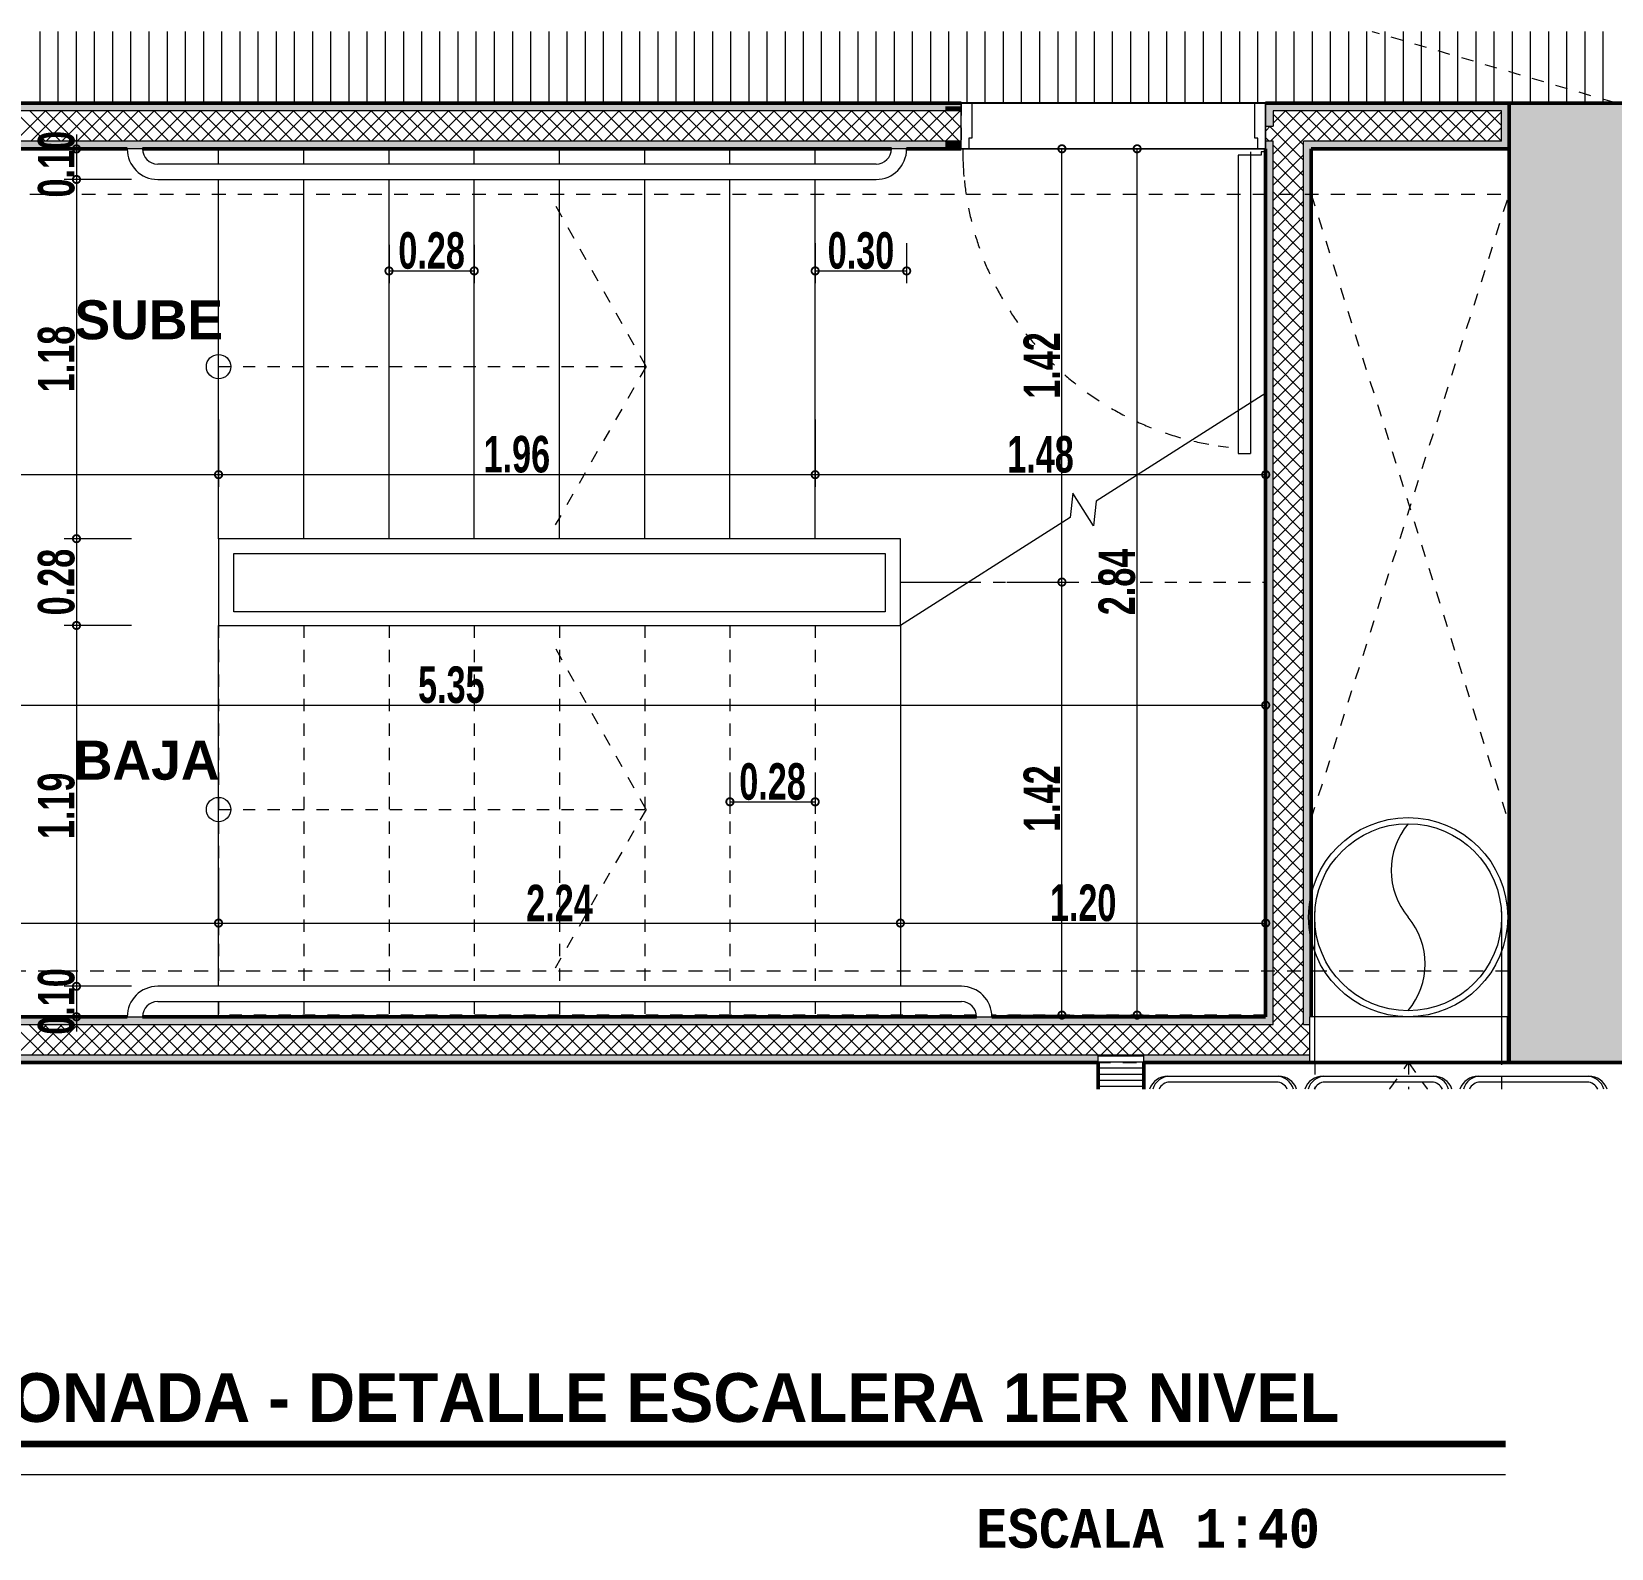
# Model space of a CAD drawing. Header units: metres. Extents: x -144 to 1000, y -717 to 29.
# Drawn here: x 390.37 to 403.27, y -619.3 to -606.92 of the extents above; entities that cross this region are included whole.
import ezdxf

# ---------------------------------------------------------------- set-up
doc = ezdxf.new("R2010")
doc.units = ezdxf.units.M
for name, pattern in [('Basculante', [0.11625, 0.075, -0.04125]), ('basculante modificado', [0.18, 0.1125, -0.0675]), ('Oculto', [0.007144, 0.004763, -0.002381])]:
    doc.linetypes.add(name, pattern=pattern)
doc.layers.get('0').update_dxf_attribs({"color": 1})
for name, color, linetype, lineweight in [('A-ANNO-DIMS', 1, 'Continuous', 9), ('A-DETL', 1, 'Continuous', 9), ('A-DETL-GENF', 1, 'Continuous', 9), ('A-DETL-HDLN', 7, 'Oculto', 9), ('A-DETL-THIN', 1, 'Continuous', 9), ('A-DOOR', 1, 'Continuous', 9), ('A-DOOR-FRAM', 1, 'Continuous', 9), ('A-FLOR', 2, 'Continuous', 9), ('A-FLOR-OVHD', 7, 'Basculante', 9), ('A-FLOR-PATT', 8, 'Continuous', 50), ('A-WALL', 4, 'Continuous', 9), ('G-ANNO-TEXT', 2, 'Continuous', 9), ('Q-SPCQ', 91, 'Continuous', 9), ('S-COLS', 7, 'Continuous', 9), ('S-STRS', 1, 'Continuous', 9), ('S-STRS-MBND', 1, 'Basculante', 9)]:
    doc.layers.add(name, color=color, linetype=linetype, lineweight=lineweight)
doc.layers.add('A-WALL-PATT', color=7, linetype='Continuous', lineweight=35, true_color=0x9c9c9c)
doc.styles.add('Arial Narrow_B', font='ARIALNB.TTF', dxfattribs={"width": 1.2, "height": 0.105})
doc.styles.add('Britannic Bold_B', font='', dxfattribs={"width": 0.7})
doc.styles.add('Britannic Bold_B_5', font='', dxfattribs={"height": 0.006})
doc.styles.add('Courier New_B_3', font='courbd.ttf', dxfattribs={"height": 0.2625})
doc.styles.get('Britannic Bold_B').set_extended_font_data('Britannic Bold', bold=True)
doc.styles.get('Britannic Bold_B_5').set_extended_font_data('Britannic Bold', bold=True)

# ---------------------------------------------------------------- blocks, each defined once
blk = doc.blocks.new('_DotSmall')
at = {"color": 0, "linetype": 'ByBlock', "const_width": 0.5}
blk.add_lwpolyline([(-0.0625, 0, 1), (0.0625, 0, 1)], format="xyb", close=True, dxfattribs=at)

msp = doc.modelspace()

# ---------------------------------------------------------------- hatches: boundary and pattern name
at = {"layer": 'A-WALL-PATT', "true_color": 0x747474}
h = msp.add_hatch(color=8, dxfattribs=at)
h.paths.add_polyline_path([(402.437, -607.818), (402.437, -607.507), (400.448, -607.507), (400.449, -607.694), (400.511, -607.694), (400.511, -607.57), (402.375, -607.57), (402.375, -607.818)])
h.paths.add_polyline_path([(388.081, -607.818), (388.081, -607.57), (397.833, -607.57), (397.833, -607.532), (397.963, -607.532), (397.963, -607.507), (388.019, -607.507), (388.019, -607.818)])
for points in [[(397.963, -607.57), (397.963, -607.532), (397.833, -607.532), (397.833, -607.57)], [(397.833, -607.88), (397.963, -607.879), (397.963, -607.818), (397.833, -607.818), (397.833, -607.879)], [(400.511, -614.965), (400.511, -607.88), (400.448, -607.88), (400.448, -614.965)], [(400.808, -614.965), (400.808, -614.964), (400.821, -614.964), (400.821, -607.88), (400.759, -607.88), (400.759, -614.965)]]:
    msp.add_hatch(color=8, dxfattribs=at).paths.add_polyline_path(points)
h = msp.add_hatch(color=8, dxfattribs=at)
h.paths.add_polyline_path([(402.375, -607.88), (402.437, -607.88), (402.437, -607.818), (400.759, -607.818), (400.759, -607.88), (401.279, -607.88)])
h.paths.add_polyline_path([(391.152, -607.88), (397.833, -607.879), (397.833, -607.818), (388.019, -607.818), (388.019, -607.88), (390.426, -607.88)])
h.paths.add_polyline_path([(400.511, -607.88), (400.511, -607.818), (400.448, -607.818), (400.449, -607.88)])
h = msp.add_hatch(color=8, dxfattribs=at)
h.paths.add_polyline_path([(400.759, -615.027), (400.808, -615.027), (400.808, -614.965), (400.759, -614.965), (400.759, -615.016)])
h.paths.add_polyline_path([(402.424, -615.027), (402.437, -615.027), (402.437, -614.965), (402.424, -614.965), (402.424, -615.016)])
h.paths.add_polyline_path([(400.511, -615.027), (400.511, -614.965), (388.019, -614.965), (388.019, -615.027), (400.126, -615.027)])
h = msp.add_hatch(color=8, dxfattribs=at)
h.paths.add_polyline_path([(400.808, -615.337), (402.437, -615.337), (402.437, -615.027), (402.424, -615.027), (402.424, -615.337), (400.808, -615.337), (400.808, -615.275), (399.454, -615.275), (399.454, -615.337), (400.759, -615.337)])
h.paths.add_polyline_path([(391.898, -615.337), (399.081, -615.337), (399.081, -615.275), (388.081, -615.275), (388.081, -615.027), (388.019, -615.027), (388.019, -615.337), (390.426, -615.337)])
at = {"layer": 'S-COLS', "lineweight": 9, "true_color": 0x5b5b5b}
h = msp.add_hatch(color=251, dxfattribs=at)
h.paths.add_polyline_path([(387.15, -615.337), (388.019, -615.337), (388.019, -613.1), (386.777, -613.1), (386.777, -615.337)])
h.paths.add_polyline_path([(402.437, -615.337), (403.68, -615.337), (403.68, -607.507), (402.437, -607.507), (402.437, -615.286)])
h.paths.add_polyline_path([(377.331, -615.337), (382.301, -615.337), (382.301, -614.095), (378.075, -614.095), (378.075, -608.75), (382.301, -608.75), (382.301, -607.507), (377.331, -607.507), (377.331, -615.31)])
h.paths.add_polyline_path([(388.019, -609.745), (388.019, -607.507), (386.777, -607.507), (386.777, -609.745)])

# ---------------------------------------------------------------- linework, layer by layer
at = {"layer": 'A-ANNO-DIMS'}
for p, q in [((390.738, -607.761), (390.738, -615.084)), ((390.426, -607.88), (390.837, -607.88)), ((398.335, -607.879), (398.884, -607.879)), ((398.785, -614.951), (398.785, -607.879)), ((398.949, -607.879), (399.498, -607.879)), ((399.399, -614.951), (399.399, -607.879)), ((391.188, -608.129), (390.638, -608.129)), ((396.77, -608.648), (396.77, -608.975)), ((397.517, -608.648), (397.517, -608.975)), ((393.29, -608.663), (393.29, -608.975)), ((393.986, -608.663), (393.986, -608.975)), ((393.29, -608.876), (393.986, -608.876)), ((396.77, -608.876), (397.517, -608.876)), ((391.898, -610.089), (391.898, -610.638)), ((396.77, -610.089), (396.77, -610.638)), ((400.449, -610.089), (400.449, -610.638)), ((387.15, -610.539), (400.449, -610.539)), ((391.188, -611.062), (390.638, -611.062)), ((398.335, -611.416), (398.884, -611.416)), ((391.188, -611.77), (390.638, -611.77)), ((400.449, -611.971), (400.449, -612.52)), ((387.15, -612.421), (400.449, -612.421)), ((396.074, -612.998), (396.074, -613.309)), ((396.77, -612.998), (396.77, -613.309)), ((396.074, -613.21), (396.77, -613.21)), ((391.898, -613.75), (391.898, -614.299)), ((397.466, -613.75), (397.466, -614.299)), ((400.449, -613.75), (400.449, -614.299)), ((388.019, -614.2), (400.449, -614.2)), ((391.188, -614.716), (390.638, -614.716)), ((390.426, -614.965), (390.837, -614.965)), ((398.335, -614.951), (398.884, -614.951)), ((398.949, -614.951), (399.498, -614.951))]:
    msp.add_line(p, q, dxfattribs=at)
at = {"layer": 'A-DETL', "color": 9, "linetype": 'Basculante', "true_color": 0xc0c0c0}
for p, q in [((401.32, -606.923), (401.318, -606.922)), ((403.681, -607.614), (401.32, -606.923))]:
    msp.add_line(p, q, dxfattribs=at)
at = {"layer": 'A-DETL', "color": 7, "linetype": 'basculante modificado'}
for p, q in [((402.437, -607.505), (388.019, -607.505)), ((388.019, -608.25), (402.437, -608.25)), ((402.437, -614.592), (388.019, -614.592)), ((388.019, -615.337), (402.437, -615.337))]:
    msp.add_line(p, q, dxfattribs=at)
at = {"layer": 'A-DETL', "color": 7, "lineweight": 100}
msp.add_line((384.228, -618.452), (402.407, -618.452), dxfattribs=at)
at = {"layer": 'A-DETL-GENF', "linetype": 'Basculante', "lineweight": 9}
for p, q in [((400.448, -607.507), (397.963, -607.507)), ((397.963, -607.507), (397.963, -607.88)), ((400.448, -607.88), (400.448, -607.507)), ((397.963, -607.88), (400.448, -607.88))]:
    msp.add_line(p, q, dxfattribs=at)
at = {"layer": 'A-DETL-HDLN'}
for p, q in [((400.821, -613.349), (402.437, -608.25)), ((400.821, -608.25), (402.437, -613.392)), ((395.389, -609.657), (394.65, -608.34)), ((391.898, -609.657), (395.378, -609.657)), ((395.389, -609.657), (394.647, -610.95)), ((395.389, -613.273), (394.65, -611.957)), ((391.898, -613.273), (395.378, -613.273)), ((395.389, -613.273), (394.647, -614.567))]:
    msp.add_line(p, q, dxfattribs=at)
at = {"layer": 'A-DETL-THIN', "lineweight": 9}
for p, q in [((391.276, -607.88), (391.152, -607.88)), ((397.268, -608.005), (391.401, -608.005)), ((397.517, -607.88), (397.392, -607.88)), ((391.401, -608.129), (397.268, -608.129)), ((397.466, -611.062), (391.898, -611.062)), ((391.898, -611.062), (391.898, -611.77)), ((397.466, -611.77), (397.466, -611.062)), ((392.023, -611.658), (392.023, -611.183)), ((392.023, -611.183), (397.342, -611.183)), ((397.342, -611.183), (397.342, -611.658)), ((397.342, -611.658), (392.023, -611.658)), ((391.898, -611.77), (397.466, -611.77)), ((400.851, -615.337), (400.851, -614.104)), ((402.377, -615.337), (402.377, -614.104)), ((397.964, -614.716), (391.401, -614.716)), ((391.401, -614.84), (397.964, -614.84)), ((391.152, -614.965), (391.276, -614.965)), ((398.088, -614.965), (398.213, -614.965)), ((402.424, -614.964), (400.808, -614.964)), ((400.808, -614.964), (400.808, -615.337)), ((402.424, -615.337), (402.424, -614.964)), ((400.808, -615.337), (402.424, -615.337))]:
    msp.add_line(p, q, dxfattribs=at)
at = {"layer": 'A-DETL-THIN', "lineweight": 18}
msp.add_line((384.228, -618.701), (402.407, -618.701), dxfattribs=at)
at = {"layer": 'A-DETL-THIN', "lineweight": 9}
for centre, radius in [((391.898, -609.657), 0.0994), ((391.898, -613.273), 0.0994), ((401.612, -614.152), 0.813), ((401.612, -614.152), 0.763)]:
    msp.add_circle(centre, radius, dxfattribs=at)
for centre, radius, start, end in [((391.401, -607.88), 0.249, 180, 270), ((391.401, -607.88), 0.124, 180, 270), ((397.268, -607.88), 0.249, 270, 0), ((397.268, -607.88), 0.124, 270, 360), ((402.07, -613.77), 0.596, 140.181, 219.819), ((401.155, -614.533), 0.596, 320.181, 39.819), ((391.401, -614.965), 0.249, 90, 180), ((391.401, -614.965), 0.124, 90, 180), ((397.964, -614.965), 0.249, 360, 90), ((397.964, -614.965), 0.124, 0, 90)]:
    msp.add_arc(centre, radius, start, end, dxfattribs=at)
at = {"layer": 'A-DOOR', "lineweight": 9}
msp.add_line((400.448, -607.88), (400.448, -607.507), dxfattribs=at)
at = {"layer": 'A-DOOR', "lineweight": 20}
for p, q in [((400.225, -607.93), (400.225, -610.366)), ((400.411, -607.93), (400.225, -607.93)), ((400.324, -607.905), (400.324, -610.366)), ((400.411, -607.905), (400.411, -607.93)), ((400.448, -607.905), (400.411, -607.905)), ((400.225, -610.366), (400.324, -610.366))]:
    msp.add_line(p, q, dxfattribs=at)
at = {"layer": 'A-DOOR', "lineweight": 9}
for start, end in [(180, 185.1398), (185.9429, 188.5991), (191.2538, 193.9081), (196.5629, 199.2191), (201.8777, 204.5395), (207.2056, 209.8767), (212.5538, 215.2378), (217.9295, 220.6298), (223.3395, 226.0594), (228.7903, 231.5328), (234.2878, 237.0559), (239.8378, 242.634), (245.4451, 248.2717), (251.1143, 254.1684), (256.8489, 259.7418), (261.55, 263.5406)]:
    msp.add_arc((400.419, -607.886), 2.444, start, end, dxfattribs=at)
at = {"layer": 'A-DOOR-FRAM', "lineweight": 20}
for p, q in [((397.963, -607.88), (397.963, -607.507)), ((397.963, -607.507), (398.05, -607.507)), ((398.05, -607.507), (398.05, -607.793)), ((400.361, -607.793), (400.361, -607.507)), ((400.361, -607.507), (400.448, -607.507)), ((400.448, -607.507), (400.448, -607.88)), ((398.025, -607.793), (398.025, -607.88)), ((398.05, -607.793), (398.025, -607.793)), ((400.386, -607.793), (400.361, -607.793)), ((400.386, -607.88), (400.386, -607.793)), ((398.025, -607.88), (397.963, -607.88)), ((400.448, -607.88), (400.386, -607.88))]:
    msp.add_line(p, q, dxfattribs=at)
at = {"layer": 'A-FLOR', "lineweight": 9}
for p, q in [((403.922, -607.505), (376.929, -607.505)), ((391.898, -614.716), (391.898, -611.77)), ((391.898, -614.965), (391.898, -614.84)), ((399.081, -615.347), (387.15, -615.347)), ((403.307, -615.347), (399.454, -615.347))]:
    msp.add_line(p, q, dxfattribs=at)
at = {"layer": 'A-FLOR-OVHD'}
for p, q in [((400.851, -615.337), (400.851, -615.556)), ((401.464, -615.554), (401.616, -615.337)), ((401.616, -615.337), (401.767, -615.554)), ((401.616, -615.337), (401.616, -615.556)), ((402.377, -615.556), (402.377, -615.337)), ((401.463, -615.556), (401.464, -615.554)), ((401.767, -615.554), (401.768, -615.556))]:
    msp.add_line(p, q, dxfattribs=at)
at = {"layer": 'A-FLOR-PATT', "color": 9, "lineweight": 9, "true_color": 0xc0c0c0}
for p, q in [((390.441, -607.505), (390.441, -606.922)), ((390.589, -607.505), (390.589, -606.922)), ((390.738, -607.505), (390.738, -606.922)), ((390.886, -607.505), (390.886, -606.922)), ((391.035, -607.505), (391.035, -606.922)), ((391.183, -607.505), (391.183, -606.922)), ((391.332, -607.505), (391.332, -606.922)), ((391.48, -607.505), (391.48, -606.922)), ((391.628, -607.505), (391.628, -606.922)), ((391.777, -607.505), (391.777, -606.922)), ((391.925, -607.505), (391.925, -606.922)), ((392.074, -607.505), (392.074, -606.922)), ((392.222, -607.505), (392.222, -606.922)), ((392.371, -607.505), (392.371, -606.922)), ((392.519, -607.505), (392.519, -606.922)), ((392.667, -607.505), (392.667, -606.922)), ((392.816, -607.505), (392.816, -606.922)), ((392.964, -607.505), (392.964, -606.922)), ((393.113, -607.505), (393.113, -606.922)), ((393.261, -607.505), (393.261, -606.922)), ((393.41, -607.505), (393.41, -606.922)), ((393.558, -607.505), (393.558, -606.922)), ((393.706, -607.505), (393.706, -606.922)), ((393.855, -607.505), (393.855, -606.922)), ((394.003, -607.505), (394.003, -606.922)), ((394.152, -607.505), (394.152, -606.922)), ((394.3, -607.505), (394.3, -606.922)), ((394.449, -607.505), (394.449, -606.922)), ((394.597, -607.505), (394.597, -606.922)), ((394.745, -607.505), (394.745, -606.922)), ((394.894, -607.505), (394.894, -606.922)), ((395.042, -607.505), (395.042, -606.922)), ((395.191, -607.505), (395.191, -606.922)), ((395.339, -607.505), (395.339, -606.922)), ((395.488, -607.505), (395.488, -606.922)), ((395.636, -607.505), (395.636, -606.922)), ((395.784, -607.505), (395.784, -606.922)), ((395.933, -607.505), (395.933, -606.922)), ((396.081, -607.505), (396.081, -606.922)), ((396.23, -607.505), (396.23, -606.922)), ((396.378, -607.505), (396.378, -606.922)), ((396.527, -607.505), (396.527, -606.922)), ((396.675, -607.505), (396.675, -606.922)), ((396.823, -607.505), (396.823, -606.922)), ((396.972, -607.505), (396.972, -606.922)), ((397.12, -607.505), (397.12, -606.922)), ((397.269, -607.505), (397.269, -606.922)), ((397.417, -607.505), (397.417, -606.922)), ((397.566, -607.505), (397.566, -606.922)), ((397.714, -607.505), (397.714, -606.922)), ((397.862, -607.505), (397.862, -606.922)), ((398.011, -607.505), (398.011, -606.922)), ((398.159, -607.505), (398.159, -606.922)), ((398.308, -607.505), (398.308, -606.922)), ((398.456, -607.505), (398.456, -606.922)), ((398.604, -607.505), (398.604, -606.922)), ((398.753, -607.505), (398.753, -606.922)), ((398.901, -607.505), (398.901, -606.922)), ((399.05, -607.505), (399.05, -606.922)), ((399.198, -607.505), (399.198, -606.922)), ((399.347, -607.505), (399.347, -606.922)), ((399.495, -607.505), (399.495, -606.922)), ((399.643, -607.505), (399.643, -606.922)), ((399.792, -607.505), (399.792, -606.922)), ((399.94, -607.505), (399.94, -606.922)), ((400.089, -607.505), (400.089, -606.922)), ((400.237, -607.505), (400.237, -606.922)), ((400.386, -607.505), (400.386, -606.922)), ((400.534, -607.505), (400.534, -606.922)), ((400.682, -607.505), (400.682, -606.922)), ((400.831, -607.505), (400.831, -606.922)), ((400.979, -607.505), (400.979, -606.922)), ((401.128, -607.505), (401.128, -606.922)), ((401.276, -607.505), (401.276, -606.922)), ((401.425, -607.505), (401.425, -606.922)), ((401.573, -607.505), (401.573, -606.922)), ((401.721, -607.505), (401.721, -606.922)), ((401.87, -607.505), (401.87, -606.922)), ((402.018, -607.505), (402.018, -606.922)), ((402.167, -607.505), (402.167, -606.922)), ((402.315, -607.505), (402.315, -606.922)), ((402.464, -607.505), (402.464, -606.922)), ((402.612, -607.505), (402.612, -606.922)), ((402.76, -607.505), (402.76, -606.922)), ((402.909, -607.505), (402.909, -606.922)), ((403.057, -607.505), (403.057, -606.922)), ((403.206, -607.505), (403.206, -606.922))]:
    msp.add_line(p, q, dxfattribs=at)
at = {"layer": 'A-WALL', "lineweight": 50}
for p, q in [((388.019, -607.507), (397.963, -607.507)), ((402.437, -607.507), (400.448, -607.507)), ((402.437, -607.88), (402.437, -607.507)), ((388.019, -607.88), (391.152, -607.88)), ((391.276, -607.88), (397.392, -607.88)), ((397.517, -607.88), (397.963, -607.88)), ((400.448, -614.965), (400.448, -607.88)), ((402.437, -607.88), (400.821, -607.88)), ((400.821, -607.88), (400.821, -614.964)), ((388.019, -614.965), (391.152, -614.965)), ((391.276, -614.965), (398.088, -614.965)), ((398.213, -614.965), (400.448, -614.965)), ((402.424, -614.965), (402.437, -614.965)), ((402.437, -614.965), (402.437, -615.337)), ((399.081, -615.337), (388.019, -615.337)), ((399.081, -615.337), (399.081, -615.556)), ((402.437, -615.337), (399.454, -615.337)), ((399.454, -615.337), (399.454, -615.556))]:
    msp.add_line(p, q, dxfattribs=at)
at = {"layer": 'A-WALL', "lineweight": 9}
for p, q in [((397.963, -607.57), (388.081, -607.57)), ((398.05, -607.507), (400.361, -607.507)), ((400.511, -607.57), (400.511, -607.694)), ((402.375, -607.57), (400.511, -607.57)), ((402.375, -607.818), (402.375, -607.57)), ((400.448, -607.694), (400.511, -607.694)), ((397.963, -607.818), (388.081, -607.818)), ((400.511, -607.818), (400.448, -607.818)), ((400.511, -615.027), (400.511, -607.818)), ((402.375, -607.818), (400.759, -607.818)), ((400.759, -615.027), (400.759, -607.818)), ((400.386, -607.88), (398.025, -607.88)), ((388.081, -615.027), (400.511, -615.027)), ((400.759, -615.027), (400.808, -615.027)), ((388.081, -615.275), (400.808, -615.275)), ((399.081, -615.337), (399.081, -615.275)), ((399.454, -615.337), (399.454, -615.275))]:
    msp.add_line(p, q, dxfattribs=at)
at = {"layer": 'A-WALL-PATT', "color": 1, "lineweight": 9, "true_color": 0xff0000}
for p, q in [((390.481, -607.818), (390.232, -607.57)), ((390.238, -607.818), (390.486, -607.57)), ((390.607, -607.818), (390.358, -607.57)), ((390.364, -607.818), (390.613, -607.57)), ((390.734, -607.818), (390.485, -607.57)), ((390.491, -607.818), (390.739, -607.57)), ((390.86, -607.818), (390.612, -607.57)), ((390.617, -607.818), (390.866, -607.57)), ((390.987, -607.818), (390.738, -607.57)), ((390.744, -607.818), (390.992, -607.57)), ((391.113, -607.818), (390.865, -607.57)), ((390.87, -607.818), (391.119, -607.57)), ((391.24, -607.818), (390.991, -607.57)), ((390.997, -607.818), (391.245, -607.57)), ((391.366, -607.818), (391.118, -607.57)), ((391.123, -607.818), (391.372, -607.57)), ((391.493, -607.818), (391.244, -607.57)), ((391.25, -607.818), (391.499, -607.57)), ((391.62, -607.818), (391.371, -607.57)), ((391.377, -607.818), (391.625, -607.57)), ((391.746, -607.818), (391.497, -607.57)), ((391.503, -607.818), (391.752, -607.57)), ((391.873, -607.818), (391.624, -607.57)), ((391.63, -607.818), (391.878, -607.57)), ((391.999, -607.818), (391.751, -607.57)), ((391.756, -607.818), (392.005, -607.57)), ((392.126, -607.818), (391.877, -607.57)), ((391.883, -607.818), (392.131, -607.57)), ((392.252, -607.818), (392.004, -607.57)), ((392.009, -607.818), (392.258, -607.57)), ((392.379, -607.818), (392.13, -607.57)), ((392.136, -607.818), (392.384, -607.57)), ((392.505, -607.818), (392.257, -607.57)), ((392.262, -607.818), (392.511, -607.57)), ((392.632, -607.818), (392.383, -607.57)), ((392.389, -607.818), (392.638, -607.57)), ((392.759, -607.818), (392.51, -607.57)), ((392.516, -607.818), (392.764, -607.57)), ((392.885, -607.818), (392.636, -607.57)), ((392.642, -607.818), (392.891, -607.57)), ((393.012, -607.818), (392.763, -607.57)), ((392.769, -607.818), (393.017, -607.57)), ((393.138, -607.818), (392.89, -607.57)), ((392.895, -607.818), (393.144, -607.57)), ((393.265, -607.818), (393.016, -607.57)), ((393.022, -607.818), (393.27, -607.57)), ((393.391, -607.818), (393.143, -607.57)), ((393.148, -607.818), (393.397, -607.57)), ((393.518, -607.818), (393.269, -607.57)), ((393.275, -607.818), (393.523, -607.57)), ((393.644, -607.818), (393.396, -607.57)), ((393.401, -607.818), (393.65, -607.57)), ((393.771, -607.818), (393.522, -607.57)), ((393.528, -607.818), (393.777, -607.57)), ((393.898, -607.818), (393.649, -607.57)), ((393.655, -607.818), (393.903, -607.57)), ((394.024, -607.818), (393.775, -607.57)), ((393.781, -607.818), (394.03, -607.57)), ((394.151, -607.818), (393.902, -607.57)), ((393.908, -607.818), (394.156, -607.57)), ((394.277, -607.818), (394.029, -607.57)), ((394.034, -607.818), (394.283, -607.57)), ((394.404, -607.818), (394.155, -607.57)), ((394.161, -607.818), (394.409, -607.57)), ((394.53, -607.818), (394.282, -607.57)), ((394.287, -607.818), (394.536, -607.57)), ((394.657, -607.818), (394.408, -607.57)), ((394.414, -607.818), (394.662, -607.57)), ((394.783, -607.818), (394.535, -607.57)), ((394.54, -607.818), (394.789, -607.57)), ((394.91, -607.818), (394.661, -607.57)), ((394.667, -607.818), (394.916, -607.57)), ((395.037, -607.818), (394.788, -607.57)), ((394.794, -607.818), (395.042, -607.57)), ((395.163, -607.818), (394.914, -607.57)), ((394.92, -607.818), (395.169, -607.57)), ((395.29, -607.818), (395.041, -607.57)), ((395.047, -607.818), (395.295, -607.57)), ((395.416, -607.818), (395.168, -607.57)), ((395.173, -607.818), (395.422, -607.57)), ((395.543, -607.818), (395.294, -607.57)), ((395.3, -607.818), (395.548, -607.57)), ((395.669, -607.818), (395.421, -607.57)), ((395.426, -607.818), (395.675, -607.57)), ((395.796, -607.818), (395.547, -607.57)), ((395.553, -607.818), (395.801, -607.57)), ((395.922, -607.818), (395.674, -607.57)), ((395.679, -607.818), (395.928, -607.57)), ((396.049, -607.818), (395.8, -607.57)), ((395.806, -607.818), (396.055, -607.57)), ((396.176, -607.818), (395.927, -607.57)), ((395.933, -607.818), (396.181, -607.57)), ((396.302, -607.818), (396.053, -607.57)), ((396.059, -607.818), (396.308, -607.57)), ((396.429, -607.818), (396.18, -607.57)), ((396.186, -607.818), (396.434, -607.57)), ((396.555, -607.818), (396.307, -607.57)), ((396.312, -607.818), (396.561, -607.57)), ((396.682, -607.818), (396.433, -607.57)), ((396.439, -607.818), (396.687, -607.57)), ((396.808, -607.818), (396.56, -607.57)), ((396.565, -607.818), (396.814, -607.57)), ((396.935, -607.818), (396.686, -607.57)), ((396.692, -607.818), (396.94, -607.57)), ((397.061, -607.818), (396.813, -607.57)), ((396.818, -607.818), (397.067, -607.57)), ((397.188, -607.818), (396.939, -607.57)), ((396.945, -607.818), (397.194, -607.57)), ((397.315, -607.818), (397.066, -607.57)), ((397.072, -607.818), (397.32, -607.57)), ((397.441, -607.818), (397.192, -607.57)), ((397.198, -607.818), (397.447, -607.57)), ((397.568, -607.818), (397.319, -607.57)), ((397.325, -607.818), (397.573, -607.57)), ((397.694, -607.818), (397.446, -607.57)), ((397.451, -607.818), (397.7, -607.57)), ((397.821, -607.818), (397.572, -607.57)), ((397.578, -607.818), (397.826, -607.57)), ((397.833, -607.703), (397.699, -607.57)), ((397.704, -607.818), (397.953, -607.57)), ((397.833, -607.577), (397.825, -607.57)), ((397.963, -607.707), (397.833, -607.577)), ((397.963, -607.58), (397.952, -607.57)), ((400.489, -607.818), (400.737, -607.57)), ((400.511, -607.67), (400.611, -607.57)), ((400.511, -607.923), (400.864, -607.57)), ((400.511, -608.049), (400.99, -607.57)), ((400.759, -607.846), (400.511, -607.597)), ((400.858, -607.818), (400.61, -607.57)), ((400.985, -607.818), (400.736, -607.57)), ((401.111, -607.818), (400.863, -607.57)), ((400.868, -607.818), (401.117, -607.57)), ((401.238, -607.818), (400.989, -607.57)), ((400.995, -607.818), (401.243, -607.57)), ((401.364, -607.818), (401.116, -607.57)), ((401.121, -607.818), (401.37, -607.57)), ((401.491, -607.818), (401.242, -607.57)), ((401.248, -607.818), (401.496, -607.57)), ((401.617, -607.818), (401.369, -607.57)), ((401.374, -607.818), (401.623, -607.57)), ((401.744, -607.818), (401.495, -607.57)), ((401.501, -607.818), (401.75, -607.57)), ((401.871, -607.818), (401.622, -607.57)), ((401.628, -607.818), (401.876, -607.57)), ((401.997, -607.818), (401.749, -607.57)), ((401.754, -607.818), (402.003, -607.57)), ((402.124, -607.818), (401.875, -607.57)), ((401.881, -607.818), (402.129, -607.57)), ((402.25, -607.818), (402.002, -607.57)), ((402.007, -607.818), (402.256, -607.57)), ((402.375, -607.816), (402.128, -607.57)), ((402.134, -607.818), (402.375, -607.577)), ((402.375, -607.69), (402.255, -607.57)), ((397.833, -607.816), (397.963, -607.686)), ((397.947, -607.818), (397.833, -607.703)), ((400.449, -607.731), (400.486, -607.694)), ((400.759, -607.972), (400.481, -607.694)), ((402.26, -607.818), (402.375, -607.704)), ((397.831, -607.818), (397.833, -607.816)), ((397.957, -607.818), (397.963, -607.813)), ((400.478, -607.818), (400.449, -607.789)), ((400.759, -608.099), (400.511, -607.85)), ((400.511, -608.176), (400.759, -607.927)), ((400.759, -608.225), (400.511, -607.977)), ((400.511, -608.302), (400.759, -608.054)), ((400.759, -608.352), (400.511, -608.103)), ((400.511, -608.429), (400.759, -608.18)), ((400.759, -608.478), (400.511, -608.23)), ((400.511, -608.555), (400.759, -608.307)), ((400.759, -608.605), (400.511, -608.356)), ((400.511, -608.682), (400.759, -608.433)), ((400.759, -608.732), (400.511, -608.483)), ((400.511, -608.809), (400.759, -608.56)), ((400.759, -608.858), (400.511, -608.61)), ((400.511, -608.935), (400.759, -608.687)), ((400.759, -608.985), (400.511, -608.736)), ((400.511, -609.062), (400.759, -608.813)), ((400.759, -609.111), (400.511, -608.863)), ((400.511, -609.188), (400.759, -608.94)), ((400.759, -609.238), (400.511, -608.989)), ((400.511, -609.315), (400.759, -609.066)), ((400.759, -609.364), (400.511, -609.116)), ((400.511, -609.441), (400.759, -609.193)), ((400.759, -609.491), (400.511, -609.242)), ((400.511, -609.568), (400.759, -609.319)), ((400.759, -609.617), (400.511, -609.369)), ((400.511, -609.694), (400.759, -609.446)), ((400.759, -609.744), (400.511, -609.495)), ((400.511, -609.821), (400.759, -609.572)), ((400.759, -609.871), (400.511, -609.622)), ((400.511, -609.948), (400.759, -609.699)), ((400.759, -609.997), (400.511, -609.749)), ((400.511, -610.074), (400.759, -609.826)), ((400.759, -610.124), (400.511, -609.875)), ((400.511, -610.201), (400.759, -609.952)), ((400.759, -610.25), (400.511, -610.002)), ((400.511, -610.327), (400.759, -610.079)), ((400.759, -610.377), (400.511, -610.128)), ((400.511, -610.454), (400.759, -610.205)), ((400.759, -610.503), (400.511, -610.255)), ((400.511, -610.58), (400.759, -610.332)), ((400.759, -610.63), (400.511, -610.381)), ((400.511, -610.707), (400.759, -610.458)), ((400.759, -610.756), (400.511, -610.508)), ((400.511, -610.833), (400.759, -610.585)), ((400.759, -610.883), (400.511, -610.634)), ((400.511, -610.96), (400.759, -610.711)), ((400.759, -611.01), (400.511, -610.761)), ((400.511, -611.087), (400.759, -610.838)), ((400.759, -611.136), (400.511, -610.888)), ((400.511, -611.213), (400.759, -610.965)), ((400.759, -611.263), (400.511, -611.014)), ((400.511, -611.34), (400.759, -611.091)), ((400.759, -611.389), (400.511, -611.141)), ((400.511, -611.466), (400.759, -611.218)), ((400.759, -611.516), (400.511, -611.267)), ((400.511, -611.593), (400.759, -611.344)), ((400.759, -611.642), (400.511, -611.394)), ((400.511, -611.719), (400.759, -611.471)), ((400.759, -611.769), (400.511, -611.52)), ((400.511, -611.846), (400.759, -611.597)), ((400.759, -611.895), (400.511, -611.647)), ((400.511, -611.972), (400.759, -611.724)), ((400.759, -612.022), (400.511, -611.773)), ((400.511, -612.099), (400.759, -611.85)), ((400.759, -612.149), (400.511, -611.9)), ((400.511, -612.226), (400.759, -611.977)), ((400.759, -612.275), (400.511, -612.027)), ((400.511, -612.352), (400.759, -612.104)), ((400.759, -612.402), (400.511, -612.153)), ((400.511, -612.479), (400.759, -612.23)), ((400.759, -612.528), (400.511, -612.28)), ((400.511, -612.605), (400.759, -612.357)), ((400.759, -612.655), (400.511, -612.406)), ((400.511, -612.732), (400.759, -612.483)), ((400.759, -612.781), (400.511, -612.533)), ((400.511, -612.858), (400.759, -612.61)), ((400.759, -612.908), (400.511, -612.659)), ((400.511, -612.985), (400.759, -612.736)), ((400.759, -613.034), (400.511, -612.786)), ((400.511, -613.111), (400.759, -612.863)), ((400.759, -613.161), (400.511, -612.912)), ((400.511, -613.238), (400.759, -612.989)), ((400.759, -613.288), (400.511, -613.039)), ((400.511, -613.365), (400.759, -613.116)), ((400.759, -613.414), (400.511, -613.166)), ((400.511, -613.491), (400.759, -613.243)), ((400.759, -613.541), (400.511, -613.292)), ((400.511, -613.618), (400.759, -613.369)), ((400.759, -613.667), (400.511, -613.419)), ((400.511, -613.744), (400.759, -613.496)), ((400.759, -613.794), (400.511, -613.545)), ((400.511, -613.871), (400.759, -613.622)), ((400.759, -613.92), (400.511, -613.672)), ((400.511, -613.997), (400.759, -613.749)), ((400.759, -614.047), (400.511, -613.798)), ((400.511, -614.124), (400.759, -613.875)), ((400.759, -614.173), (400.511, -613.925)), ((400.511, -614.25), (400.759, -614.002)), ((400.759, -614.3), (400.511, -614.051)), ((400.511, -614.377), (400.759, -614.128)), ((400.759, -614.427), (400.511, -614.178)), ((400.511, -614.504), (400.759, -614.255)), ((400.759, -614.553), (400.511, -614.305)), ((400.511, -614.63), (400.759, -614.382)), ((400.759, -614.68), (400.511, -614.431)), ((400.511, -614.757), (400.759, -614.508)), ((400.759, -614.806), (400.511, -614.558)), ((400.511, -614.883), (400.759, -614.635)), ((400.759, -614.933), (400.511, -614.684)), ((400.511, -615.01), (400.759, -614.761)), ((400.726, -615.027), (400.511, -614.811)), ((400.372, -615.275), (400.759, -614.888)), ((400.808, -615.235), (400.511, -614.937)), ((390.471, -615.275), (390.222, -615.027)), ((390.247, -615.275), (390.496, -615.027)), ((390.597, -615.275), (390.349, -615.027)), ((390.374, -615.275), (390.622, -615.027)), ((390.724, -615.275), (390.475, -615.027)), ((390.5, -615.275), (390.749, -615.027)), ((390.851, -615.275), (390.602, -615.027)), ((390.627, -615.275), (390.875, -615.027)), ((390.977, -615.275), (390.729, -615.027)), ((390.753, -615.275), (391.002, -615.027)), ((391.104, -615.275), (390.855, -615.027)), ((390.88, -615.275), (391.128, -615.027)), ((391.23, -615.275), (390.982, -615.027)), ((391.006, -615.275), (391.255, -615.027)), ((391.357, -615.275), (391.108, -615.027)), ((391.133, -615.275), (391.382, -615.027)), ((391.483, -615.275), (391.235, -615.027)), ((391.26, -615.275), (391.508, -615.027)), ((391.61, -615.275), (391.361, -615.027)), ((391.386, -615.275), (391.635, -615.027)), ((391.736, -615.275), (391.488, -615.027)), ((391.513, -615.275), (391.761, -615.027)), ((391.863, -615.275), (391.614, -615.027)), ((391.639, -615.275), (391.888, -615.027)), ((391.99, -615.275), (391.741, -615.027)), ((391.766, -615.275), (392.014, -615.027)), ((392.116, -615.275), (391.868, -615.027)), ((391.892, -615.275), (392.141, -615.027)), ((392.243, -615.275), (391.994, -615.027)), ((392.019, -615.275), (392.267, -615.027)), ((392.369, -615.275), (392.121, -615.027)), ((392.145, -615.275), (392.394, -615.027)), ((392.496, -615.275), (392.247, -615.027)), ((392.272, -615.275), (392.521, -615.027)), ((392.622, -615.275), (392.374, -615.027)), ((392.399, -615.275), (392.647, -615.027)), ((392.749, -615.275), (392.5, -615.027)), ((392.525, -615.275), (392.774, -615.027)), ((392.875, -615.275), (392.627, -615.027)), ((392.652, -615.275), (392.9, -615.027)), ((393.002, -615.275), (392.753, -615.027)), ((392.778, -615.275), (393.027, -615.027)), ((393.129, -615.275), (392.88, -615.027)), ((392.905, -615.275), (393.153, -615.027)), ((393.255, -615.275), (393.007, -615.027)), ((393.031, -615.275), (393.28, -615.027)), ((393.382, -615.275), (393.133, -615.027)), ((393.158, -615.275), (393.406, -615.027)), ((393.508, -615.275), (393.26, -615.027)), ((393.284, -615.275), (393.533, -615.027)), ((393.635, -615.275), (393.386, -615.027)), ((393.411, -615.275), (393.66, -615.027)), ((393.761, -615.275), (393.513, -615.027)), ((393.538, -615.275), (393.786, -615.027)), ((393.888, -615.275), (393.639, -615.027)), ((393.664, -615.275), (393.913, -615.027)), ((394.014, -615.275), (393.766, -615.027)), ((393.791, -615.275), (394.039, -615.027)), ((394.141, -615.275), (393.892, -615.027)), ((393.917, -615.275), (394.166, -615.027)), ((394.268, -615.275), (394.019, -615.027)), ((394.044, -615.275), (394.292, -615.027)), ((394.394, -615.275), (394.146, -615.027)), ((394.17, -615.275), (394.419, -615.027)), ((394.521, -615.275), (394.272, -615.027)), ((394.297, -615.275), (394.545, -615.027)), ((394.647, -615.275), (394.399, -615.027)), ((394.423, -615.275), (394.672, -615.027)), ((394.774, -615.275), (394.525, -615.027)), ((394.55, -615.275), (394.799, -615.027)), ((394.9, -615.275), (394.652, -615.027)), ((394.677, -615.275), (394.925, -615.027)), ((395.027, -615.275), (394.778, -615.027)), ((394.803, -615.275), (395.052, -615.027)), ((395.153, -615.275), (394.905, -615.027)), ((394.93, -615.275), (395.178, -615.027)), ((395.28, -615.275), (395.031, -615.027)), ((395.056, -615.275), (395.305, -615.027)), ((395.407, -615.275), (395.158, -615.027)), ((395.183, -615.275), (395.431, -615.027)), ((395.533, -615.275), (395.285, -615.027)), ((395.309, -615.275), (395.558, -615.027)), ((395.66, -615.275), (395.411, -615.027)), ((395.436, -615.275), (395.684, -615.027)), ((395.786, -615.275), (395.538, -615.027)), ((395.562, -615.275), (395.811, -615.027)), ((395.913, -615.275), (395.664, -615.027)), ((395.689, -615.275), (395.938, -615.027)), ((396.039, -615.275), (395.791, -615.027)), ((395.816, -615.275), (396.064, -615.027)), ((396.166, -615.275), (395.917, -615.027)), ((395.942, -615.275), (396.191, -615.027)), ((396.293, -615.275), (396.044, -615.027)), ((396.069, -615.275), (396.317, -615.027)), ((396.419, -615.275), (396.17, -615.027)), ((396.195, -615.275), (396.444, -615.027)), ((396.546, -615.275), (396.297, -615.027)), ((396.322, -615.275), (396.57, -615.027)), ((396.672, -615.275), (396.424, -615.027)), ((396.448, -615.275), (396.697, -615.027)), ((396.799, -615.275), (396.55, -615.027)), ((396.575, -615.275), (396.823, -615.027)), ((396.925, -615.275), (396.677, -615.027)), ((396.701, -615.275), (396.95, -615.027)), ((397.052, -615.275), (396.803, -615.027)), ((396.828, -615.275), (397.077, -615.027)), ((397.178, -615.275), (396.93, -615.027)), ((396.955, -615.275), (397.203, -615.027)), ((397.305, -615.275), (397.056, -615.027)), ((397.081, -615.275), (397.33, -615.027)), ((397.432, -615.275), (397.183, -615.027)), ((397.208, -615.275), (397.456, -615.027)), ((397.558, -615.275), (397.309, -615.027)), ((397.334, -615.275), (397.583, -615.027)), ((397.685, -615.275), (397.436, -615.027)), ((397.461, -615.275), (397.709, -615.027)), ((397.811, -615.275), (397.563, -615.027)), ((397.587, -615.275), (397.836, -615.027)), ((397.938, -615.275), (397.689, -615.027)), ((397.714, -615.275), (397.962, -615.027)), ((398.064, -615.275), (397.816, -615.027)), ((397.84, -615.275), (398.089, -615.027)), ((398.191, -615.275), (397.942, -615.027)), ((397.967, -615.275), (398.216, -615.027)), ((398.317, -615.275), (398.069, -615.027)), ((398.094, -615.275), (398.342, -615.027)), ((398.444, -615.275), (398.195, -615.027)), ((398.22, -615.275), (398.469, -615.027)), ((398.571, -615.275), (398.322, -615.027)), ((398.347, -615.275), (398.595, -615.027)), ((398.697, -615.275), (398.448, -615.027)), ((398.473, -615.275), (398.722, -615.027)), ((398.824, -615.275), (398.575, -615.027)), ((398.6, -615.275), (398.848, -615.027)), ((398.95, -615.275), (398.702, -615.027)), ((398.726, -615.275), (398.975, -615.027)), ((399.077, -615.275), (398.828, -615.027)), ((398.853, -615.275), (399.101, -615.027)), ((399.203, -615.275), (398.955, -615.027)), ((398.979, -615.275), (399.228, -615.027)), ((399.33, -615.275), (399.081, -615.027)), ((399.106, -615.275), (399.355, -615.027)), ((399.456, -615.275), (399.208, -615.027)), ((399.233, -615.275), (399.481, -615.027)), ((399.583, -615.275), (399.334, -615.027)), ((399.359, -615.275), (399.608, -615.027)), ((399.71, -615.275), (399.461, -615.027)), ((399.486, -615.275), (399.734, -615.027)), ((399.836, -615.275), (399.587, -615.027)), ((399.612, -615.275), (399.861, -615.027)), ((399.963, -615.275), (399.714, -615.027)), ((399.739, -615.275), (399.987, -615.027)), ((400.089, -615.275), (399.841, -615.027)), ((399.865, -615.275), (400.114, -615.027)), ((400.216, -615.275), (399.967, -615.027)), ((399.992, -615.275), (400.24, -615.027)), ((400.342, -615.275), (400.094, -615.027)), ((400.118, -615.275), (400.367, -615.027)), ((400.469, -615.275), (400.22, -615.027)), ((400.245, -615.275), (400.494, -615.027)), ((400.595, -615.275), (400.347, -615.027)), ((400.722, -615.275), (400.473, -615.027)), ((400.498, -615.275), (400.747, -615.027)), ((400.625, -615.275), (400.808, -615.092)), ((400.808, -615.108), (400.726, -615.027)), ((400.747, -615.027), (400.759, -615.014)), ((400.751, -615.275), (400.808, -615.219))]:
    msp.add_line(p, q, dxfattribs=at)
at = {"layer": 'A-WALL-PATT', "color": 8, "lineweight": 9, "true_color": 0x727272}
for p, q in [((399.454, -615.286), (399.081, -615.286)), ((399.454, -615.335), (399.081, -615.335)), ((399.454, -615.385), (399.081, -615.385)), ((399.454, -615.435), (399.081, -615.435)), ((399.454, -615.485), (399.081, -615.485)), ((399.454, -615.534), (399.081, -615.534))]:
    msp.add_line(p, q, dxfattribs=at)
at = {"layer": 'Q-SPCQ', "color": 8, "true_color": 0x808080}
for p, q in [((400.553, -615.451), (399.649, -615.451)), ((401.821, -615.451), (400.917, -615.451)), ((403.088, -615.451), (402.184, -615.451)), ((400.538, -615.498), (399.665, -615.498)), ((401.805, -615.498), (400.933, -615.498)), ((403.073, -615.498), (402.2, -615.498))]:
    msp.add_line(p, q, dxfattribs=at)
for centre, radius, start, end in [((399.649, -615.608), 0.158, 90, 160.2781), ((399.665, -615.593), 0.142, 90, 164.6648), ((400.538, -615.593), 0.142, 15.3352, 90), ((400.553, -615.608), 0.158, 19.7219, 90), ((400.917, -615.608), 0.158, 90, 160.2781), ((400.933, -615.593), 0.142, 90, 164.6648), ((401.805, -615.593), 0.142, 15.3352, 90), ((401.821, -615.608), 0.158, 19.7219, 90), ((402.184, -615.608), 0.158, 90, 160.2781), ((402.2, -615.593), 0.142, 90, 164.6648), ((403.073, -615.593), 0.142, 15.3352, 90), ((403.088, -615.608), 0.158, 19.7219, 90), ((399.665, -615.593), 0.0947, 90, 156.526), ((400.538, -615.593), 0.0947, 23.474, 90), ((400.933, -615.593), 0.0947, 90, 156.526), ((401.805, -615.593), 0.0947, 23.474, 90), ((402.2, -615.593), 0.0947, 90, 156.526), ((403.073, -615.593), 0.0947, 23.474, 90)]:
    msp.add_arc(centre, radius, start, end, dxfattribs=at)
at = {"layer": 'S-COLS', "lineweight": 50}
for p, q in [((402.437, -607.507), (402.437, -615.337)), ((402.437, -607.507), (403.68, -607.507)), ((402.437, -615.337), (403.68, -615.337))]:
    msp.add_line(p, q, dxfattribs=at)
at = {"layer": 'S-STRS', "lineweight": 9}
for p, q in [((391.898, -608.005), (391.898, -607.88)), ((392.594, -608.005), (392.594, -607.88)), ((393.29, -608.005), (393.29, -607.88)), ((393.986, -608.005), (393.986, -607.88)), ((394.682, -608.005), (394.682, -607.88)), ((395.378, -608.005), (395.378, -607.88)), ((396.074, -608.005), (396.074, -607.88)), ((396.77, -608.005), (396.77, -607.88)), ((398.025, -607.879), (400.386, -607.879)), ((400.449, -607.879), (400.449, -609.875)), ((391.898, -611.062), (391.898, -608.129)), ((392.594, -611.062), (392.594, -608.129)), ((393.29, -611.062), (393.29, -608.129)), ((393.986, -611.062), (393.986, -608.129)), ((394.682, -611.062), (394.682, -608.129)), ((395.378, -611.062), (395.378, -608.129)), ((396.074, -611.062), (396.074, -608.129)), ((396.77, -611.062), (396.77, -608.129)), ((400.449, -609.875), (399.065, -610.755)), ((398.873, -610.689), (398.851, -610.89)), ((399.043, -610.956), (398.873, -610.689)), ((399.065, -610.755), (399.043, -610.956)), ((398.851, -610.89), (397.466, -611.77)), ((397.466, -611.416), (398.024, -611.416)), ((397.466, -611.77), (397.466, -614.716)), ((397.466, -614.84), (397.466, -614.951))]:
    msp.add_line(p, q, dxfattribs=at)
at = {"layer": 'S-STRS-MBND'}
for p, q in [((400.449, -609.875), (400.449, -614.951)), ((398.024, -611.416), (400.449, -611.416)), ((391.898, -611.77), (391.898, -614.716)), ((392.594, -611.77), (392.594, -614.716)), ((393.29, -611.77), (393.29, -614.716)), ((393.986, -611.77), (393.986, -614.716)), ((394.682, -611.77), (394.682, -614.716)), ((395.378, -611.77), (395.378, -614.716)), ((396.074, -611.77), (396.074, -614.716)), ((396.77, -611.77), (396.77, -614.716)), ((391.898, -614.84), (391.898, -614.951)), ((392.594, -614.84), (392.594, -614.951)), ((393.29, -614.84), (393.29, -614.951)), ((393.986, -614.84), (393.986, -614.951)), ((394.682, -614.84), (394.682, -614.951)), ((395.378, -614.84), (395.378, -614.951)), ((396.074, -614.84), (396.074, -614.951)), ((396.77, -614.84), (396.77, -614.951)), ((398.087, -614.951), (391.898, -614.951)), ((400.449, -614.951), (398.211, -614.951))]:
    msp.add_line(p, q, dxfattribs=at)

# ---------------------------------------------------------------- block references
at = {"layer": 'A-ANNO-DIMS', "xscale": 0.1193179231958783, "yscale": 0.1193179231958783, "zscale": 0.1193179231958783}
for p, rotation in [((390.738, -607.88), 270), ((398.785, -607.879), 90), ((399.399, -607.879), 90), ((390.738, -608.129), 90), ((393.29, -608.876), 180), ((396.77, -608.876), 180), ((391.898, -610.539), 180), ((396.77, -610.539), 180), ((390.738, -611.062), 90), ((390.738, -611.062), 270), ((398.785, -611.416), 90), ((398.785, -611.416), 270), ((390.738, -611.77), 90), ((390.738, -611.77), 270), ((396.074, -613.21), 180), ((391.898, -614.2), 180), ((397.466, -614.2), 180), ((390.738, -614.716), 270), ((390.738, -614.965), 90), ((398.785, -614.951), 270), ((399.399, -614.951), 270)]:
    msp.add_blockref('_DotSmall', p, dxfattribs=dict(at, rotation=rotation))
for p in [(393.986, -608.876), (397.517, -608.876), (391.898, -610.539), (396.77, -610.539), (400.449, -610.539), (400.449, -612.421), (396.77, -613.21), (391.898, -614.2), (397.466, -614.2), (400.449, -614.2)]:
    msp.add_blockref('_DotSmall', p, dxfattribs=at)

# ---------------------------------------------------------------- texts
at = {"layer": 'A-ANNO-DIMS', "char_height": 0.2983, "width": 0.81153, "attachment_point": 5, "rotation": 90, "style": 'Britannic Bold_B'}
for s, insert in [('\\A1;0.10', (390.574, -608.005)), ('\\A1;1.18', (390.574, -609.595)), ('\\A1;1.42', (398.621, -609.648)), ('\\A1;0.28', (390.574, -611.416)), ('\\A1;2.84', (399.235, -611.415)), ('\\A1;1.19', (390.574, -613.243)), ('\\A1;1.42', (398.621, -613.184)), ('\\A1;0.10', (390.574, -614.84))]:
    msp.add_mtext(s, dxfattribs=dict(at, insert=insert))
at = {"layer": 'A-ANNO-DIMS', "char_height": 0.2983, "width": 0.81153, "attachment_point": 5, "style": 'Britannic Bold_B'}
for s, insert in [('\\A1;0.28', (393.638, -608.711)), ('\\A1;0.30', (397.144, -608.711)), ('\\A1;1.96', (394.334, -610.374)), ('\\A1;1.48', (398.61, -610.375)), ('\\A1;5.35', (393.799, -612.256)), ('\\A1;0.28', (396.422, -613.046)), ('\\A1;2.24', (394.682, -614.036)), ('\\A1;1.20', (398.958, -614.036))]:
    msp.add_mtext(s, dxfattribs=dict(at, insert=insert))
at = {"layer": 'G-ANNO-TEXT'}
for s, height, style, width, p in [('SUBE', 0.3182, 'Arial Narrow_B', 1.2, (390.721, -609.434)), ('BAJA', 0.3182, 'Arial Narrow_B', 1.2, (390.716, -613.029)), ('ESCALA 1:40', 0.31818, 'Courier New_B_3', 0.8, (398.086, -619.3))]:
    msp.add_text(s, height=height, dxfattribs=dict(at, style=style, width=width)).set_placement(p)
at = {"layer": 'G-ANNO-TEXT', "style": 'Britannic Bold_B_5'}
msp.add_text('PLANTA ARQ. DIMENSIONADA - DETALLE ESCALERA 1ER NIVEL', height=0.39773, dxfattribs=at).set_placement((384.208, -618.272))

doc.saveas('drawing.dxf')
